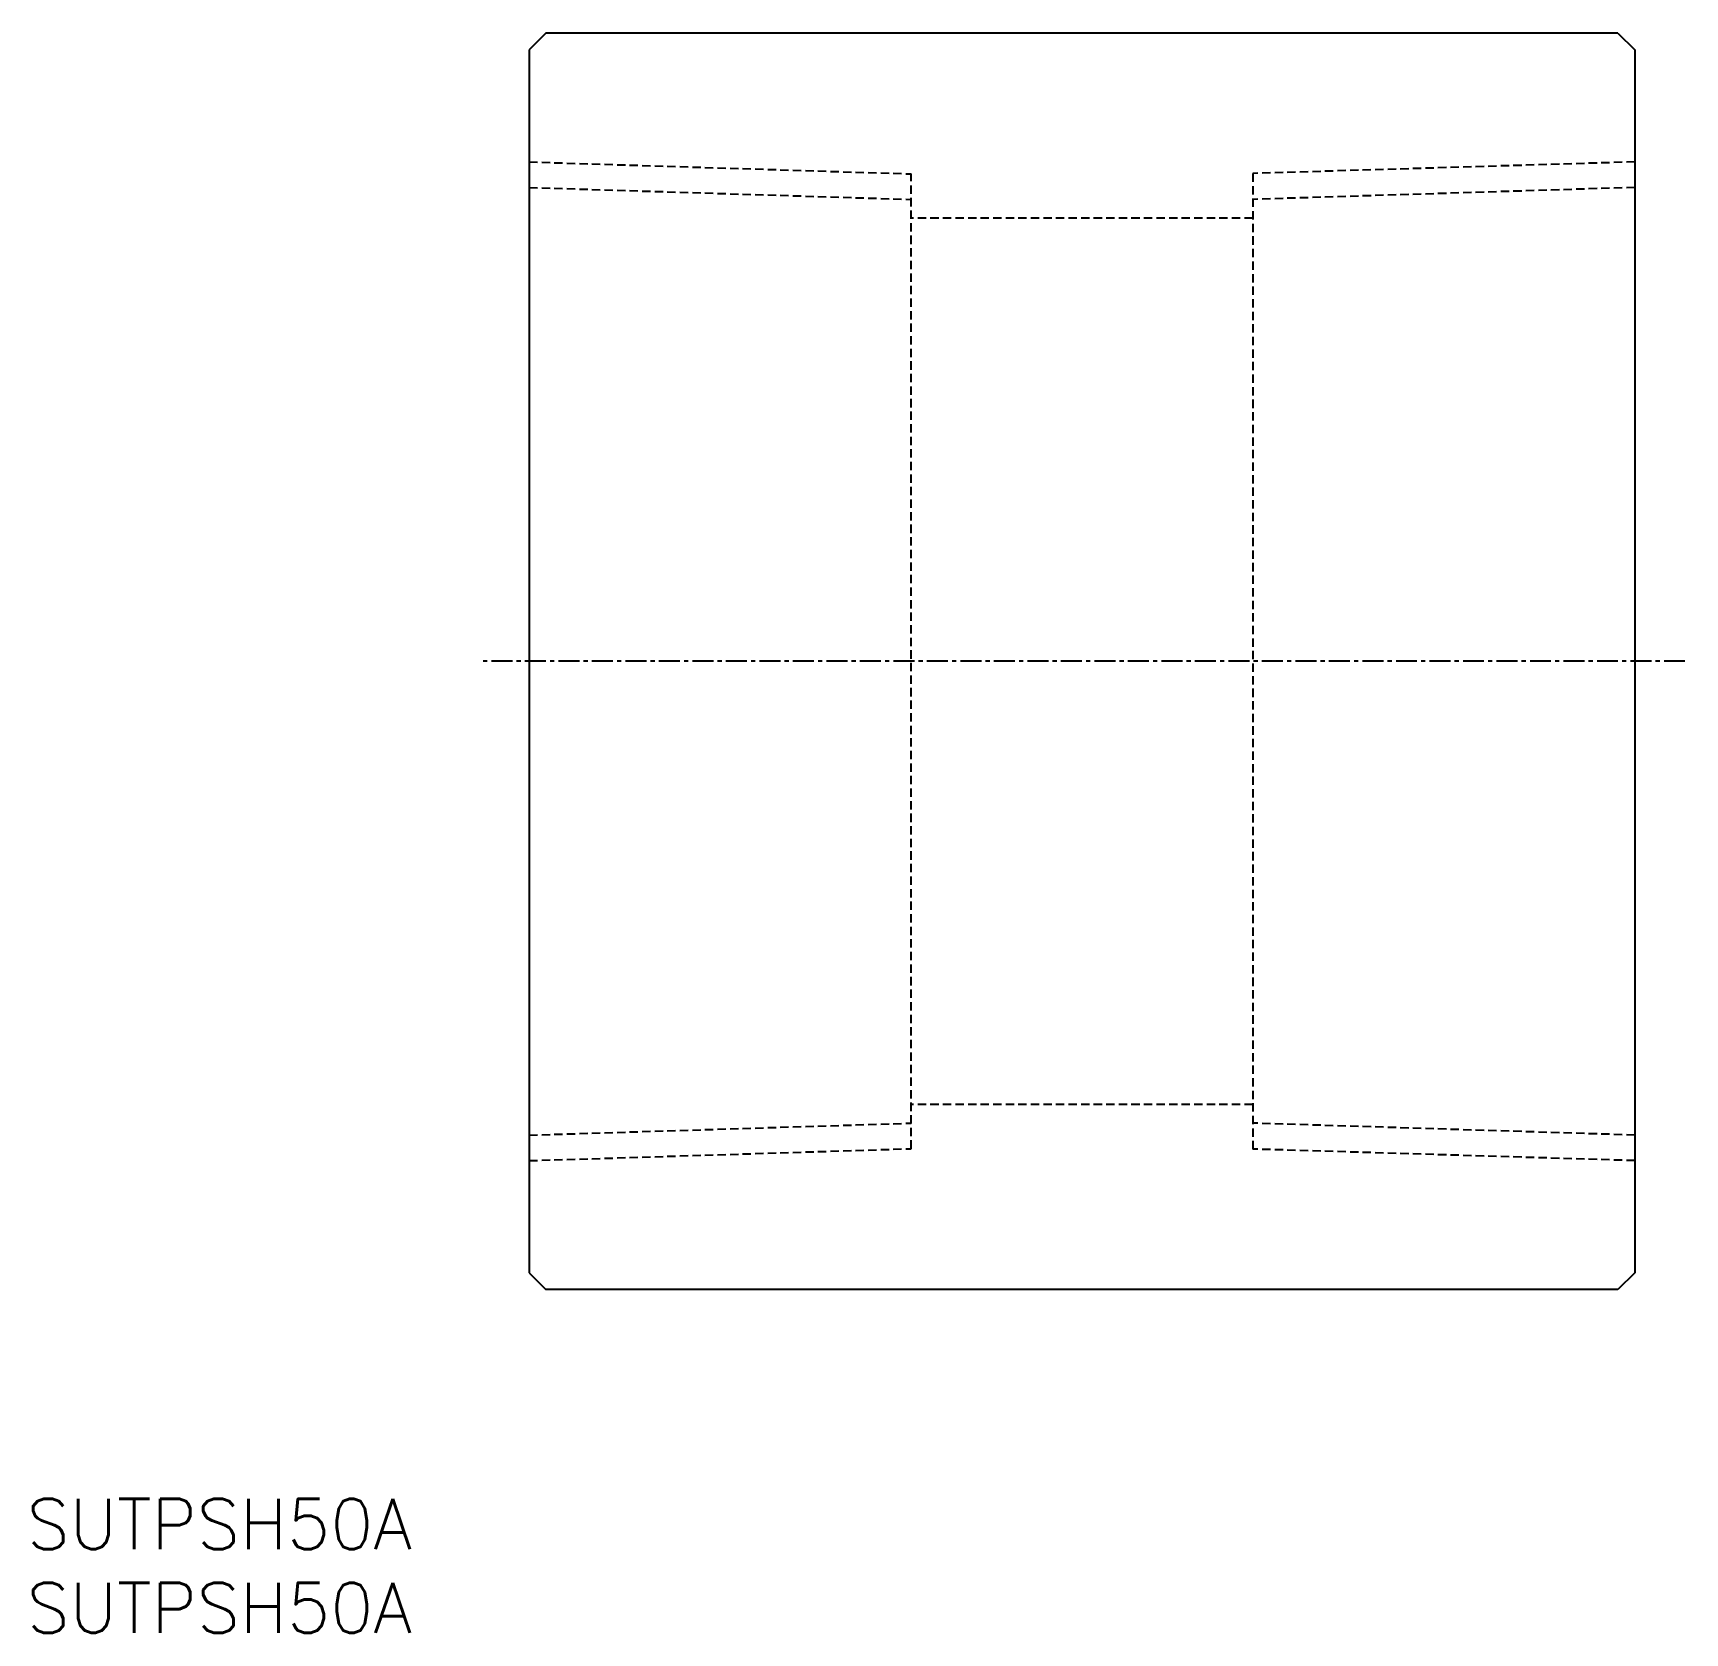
# Model space of a CAD drawing. Extents: x 0.4 to 99, y 0 to 95.5.
import ezdxf

# ---------------------------------------------------------------- set-up
doc = ezdxf.new("R2010")
doc.units = 0
doc.linetypes.add('CENTER', pattern=[2, 1.25, -0.25, 0.25, -0.25])
doc.linetypes.add('DASHED', pattern=[0.75, 0.5, -0.25])
doc.layers.get('0').update_dxf_attribs({"linetype": 'CONTINUOUS'})
doc.layers.add('CENTER', color=1, linetype='CENTER')
doc.styles.get("Standard").update_dxf_attribs({"font": 'txt.shx'})

# ---------------------------------------------------------------- blocks, each defined once
blk = doc.blocks.new('*U2')
at = {"color": 7, "linetype": 'CONTINUOUS'}
blk.add_text('SUTPSH50A', height=3, dxfattribs=at).set_placement((0, 0))
blk = doc.blocks.new('*U3')
at = {"color": 7, "linetype": 'CONTINUOUS'}
blk.add_text('SUTPSH50A', height=3, dxfattribs=at).set_placement((0, 5))

msp = doc.modelspace()

# ---------------------------------------------------------------- linework, layer by layer
at = {"color": 7, "linetype": 'CONTINUOUS'}
for p, q in [((31, 95.5), (30, 94.5)), ((95, 95.5), (31, 95.5)), ((95, 95.5), (96, 94.5)), ((30, 94.5), (30, 21.5)), ((96, 94.5), (96, 21.5)), ((30, 21.5), (31, 20.5)), ((96, 21.5), (95, 20.5)), ((95, 20.5), (31, 20.5))]:
    msp.add_line(p, q, dxfattribs=at)
at = {"color": 3, "linetype": 'DASHED'}
for p, q in [((30, 87.807), (52.8, 87.094)), ((96, 87.807), (73.2, 87.117)), ((52.8, 28.906), (52.8, 87.094)), ((73.2, 87.117), (73.2, 28.883)), ((30, 86.282), (52.8, 85.57)), ((96, 86.282), (73.2, 85.57)), ((73.2, 84.45), (52.8, 84.45)), ((73.2, 31.55), (52.8, 31.55)), ((30, 29.717), (52.8, 30.43)), ((96, 29.717), (73.2, 30.43)), ((30, 28.193), (52.8, 28.906)), ((96, 28.193), (73.2, 28.883))]:
    msp.add_line(p, q, dxfattribs=at)
at = {"layer": 'CENTER', "color": 1, "linetype": 'CENTER'}
msp.add_line((99, 58), (27, 58), dxfattribs=at)

# ---------------------------------------------------------------- block references
at = {"color": 7, "linetype": 'CONTINUOUS'}
for name in ['*U3', '*U2']:
    msp.add_blockref(name, (0, 0), dxfattribs=at)

doc.saveas('drawing.dxf')
